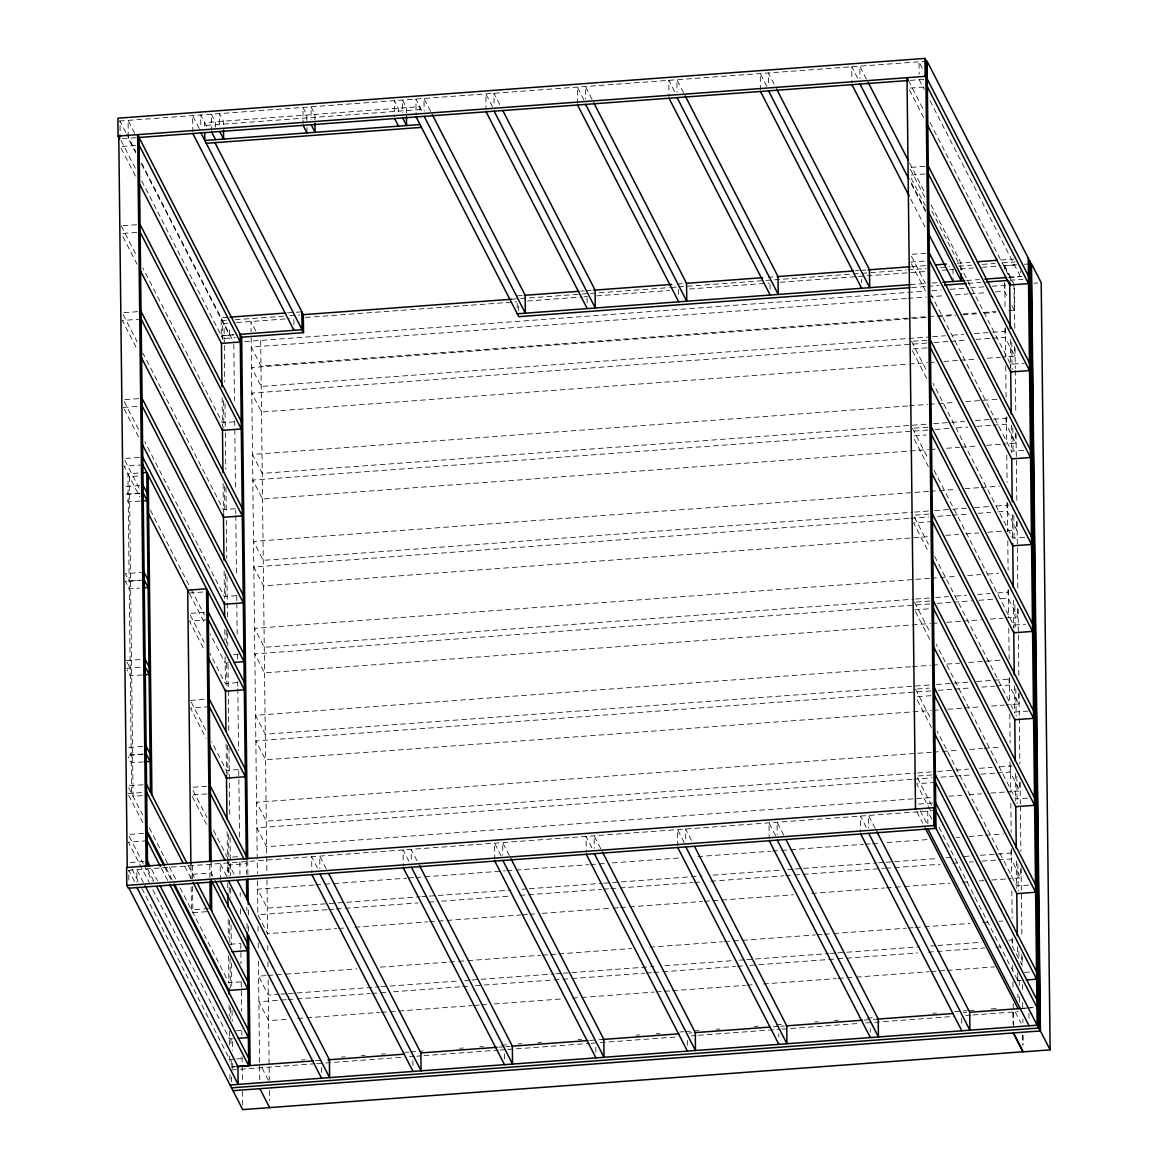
<?xml version="1.0" encoding="UTF-8"?>
<svg xmlns="http://www.w3.org/2000/svg" width="1168" height="1168" viewBox="0 0 1168 1168"><rect width="100%" height="100%" fill="white"/><g stroke="black" fill="none" stroke-linecap="round" stroke-linejoin="round"><path stroke-width="0.75" stroke-dasharray="5 3.75" d="M119.326 121.034L926.414 61.232M206.05 125.414L421.268 109.471M135.897 137.736L120.202 138.89L135.97 169.564M910.164 80.388L924.793 79.278M122.012 146.453L139.138 145.197M910.266 88.053L927.377 86.782M122.932 225.731L136.627 224.723M924.881 166.309L909.463 167.462L926.049 199.713M123.02 233.41L140.145 232.14M911.274 174.996L928.385 173.725M137.649 311.666L122.231 312.805L137.152 341.844M925.888 253.266L910.485 254.405L925.406 283.444M141.153 319.083L122.319 320.485L137.255 349.524M910.573 262.07L929.407 260.683M227.599 317.331L221.146 317.813L221.351 335.712L233.907 334.778M287.503 312.893L301.855 311.827M517.074 295.884L522.534 295.475M580.73 291.168L584.38 290.89M586.19 290.759L591.855 290.336M677.148 284.014L683.324 283.561M768.091 277.283L775.377 276.743M855.414 270.815L859.049 270.538M860.874 270.407L866.32 269.998M911.799 266.625L926.355 265.559M957.278 263.267L970.009 262.318M1000.932 260.026L1013.663 259.077M226.242 320.382L222.606 320.645L222.84 340.691M235.177 319.769L283.605 316.178M289.854 315.667L299.753 314.98M511.628 299.227L518.899 298.687M520.709 298.555L669.541 287.591M671.352 287.445L676.812 287.051M678.637 286.905L906.018 270.056M907.828 269.925L926.063 268.523M940.605 267.443L949.672 266.83M958.767 266.158L971.513 265.151M982.405 264.406L995.136 263.399M1002.407 262.858L1015.153 261.982M227.702 323.215L224.066 323.478L224.285 343.523M236.608 322.558L289.503 318.63M305.549 317.448L516.723 301.797M527.527 300.994L582.16 296.949M583.927 296.818L587.606 296.541M596.673 295.869L669.454 290.482M689.397 289.007L769.522 283.065M780.282 282.276L856.859 276.597M858.451 276.48L925.99 271.472M942.372 270.261L947.832 269.852M949.657 269.72L953.292 269.458M960.242 268.932L973.309 267.968M982.054 267.311L1000.596 265.939M1003.867 265.705L1016.598 264.756M1004.611 269.385L1004.568 265.735L1015.328 264.946M1024.292 264.275L1029.68 263.88M910.193 284.671L924.749 283.59M932.02 283.05L937.481 282.641M966.578 280.495L979.31 279.546M1008.422 277.385L1021.153 276.451M233.352 334.866L221.365 335.727L222.84 338.589L235.381 337.669M1009.605 277.327L1021.606 276.466M911.682 287.562L926.224 286.481M928.049 286.35L938.97 285.532M968.068 283.386L980.799 282.437M1009.911 280.276L1023.066 279.298M244.55 341.611L924.808 291.212M932.079 290.671L941.174 290M950.285 289.314L968.476 287.97M970.287 287.839L984.843 286.759M992.128 286.218L1006.685 285.138M1034.03 283.196L1037.607 282.933M906.28 298.526L251.266 347.071L260.99 365.993L926.925 316.645M908.105 298.395L926.297 297.052M928.107 296.906L944.489 295.694M955.409 294.891L968.141 293.942M969.966 293.81L986.332 292.599M995.443 291.927L1004.538 291.255L1007.78 297.563M928.735 316.513L936.021 315.973M937.846 315.842L954.212 314.615M963.308 313.944L976.054 313.009M983.325 312.469L996.07 311.52M1008.802 310.571L1014.262 310.177L1013.955 284.598M926.531 317.506L251.5 367.526L261.223 386.447L930.794 336.837M937.451 316.689L955.643 315.345M962.928 314.805L977.485 313.725M984.755 313.185L995.676 312.382M932.619 336.705L945.35 335.756M952.635 335.216L963.556 334.413M974.462 333.595L990.844 332.384M992.669 332.252L1005.4 331.303M138.656 398.624L123.253 399.763L139.007 430.408M913.201 341.231L926.896 340.209M926.837 343.071L251.792 393.09L261.515 412.027L907.448 364.153M934.108 342.545L948.664 341.465M950.489 341.319L966.856 340.107M975.952 339.435L990.508 338.355M992.333 338.224L1005.064 337.275L1014.788 356.211L1002.056 357.145M123.341 407.428L142.175 406.041M913.303 348.896L930.414 347.626M909.259 364.022L927.465 362.679M929.275 362.547L934.736 362.138M943.832 361.467L958.388 360.386M960.213 360.255L976.579 359.029M987.5 358.226L1000.231 357.277M234.359 421.794L222.373 422.685L142.773 267.808M931.86 211.014L1010.627 364.27L1024.321 363.263M139.342 457.433L123.939 458.571L140.51 490.837M907.536 405.938L252.507 454.469L262.231 473.39L926.355 424.188M909.346 405.807L927.538 404.449M929.363 404.318L936.648 403.778M938.459 403.646L954.84 402.434M965.761 401.617L998.509 399.193M142.861 464.849L124.027 466.251L139.78 496.896M138.189 473.069L127.925 473.828L131.648 793.495M137.926 476.018L129.371 476.646L133.094 796.313L143.357 795.554M933.626 423.648L950.007 422.436M951.832 422.305L964.564 421.356M975.484 420.553L991.851 419.327M993.676 419.195L1008.232 418.115M125.969 486.574L139.664 485.567M914.223 428.174L927.918 427.152M927.845 430.028L252.814 480.048L262.537 498.97L928.472 449.622M935.115 429.488L949.672 428.408M956.957 427.868L967.878 427.065M976.974 426.378L991.53 425.313M993.34 425.167L1006.086 424.232L1015.81 443.154L1003.064 444.103M126.056 494.254L139.751 493.232M914.31 435.839L926.297 434.963M140.131 493.378L128.144 494.268L125.808 489.728M140.218 501.043L128.232 501.933L125.896 497.407M930.297 449.49L935.743 449.081M946.664 448.278L959.395 447.329M961.22 447.198L977.601 445.986M986.697 445.315L1001.253 444.234M235.367 508.737L223.38 509.628L142.963 353.145M1023.621 450.337L1011.634 451.213L931.217 294.73M928.56 491.407L253.529 541.426L263.253 560.348L912.807 512.212M930.37 491.261L955.847 489.377M964.943 488.706L979.499 487.625M981.324 487.494L999.516 486.136M914.632 512.08L932.823 510.723M934.648 510.591L951.015 509.379M952.84 509.248L967.396 508.168M974.667 507.627L989.223 506.547M996.508 506.007L1009.24 505.072M144.102 572.262L125.268 573.663L129.152 581.211L139.43 580.452M928.925 514.11L913.522 515.249L928.443 544.288M908.835 518.461L253.821 566.991L263.545 585.913L927.669 536.711M910.66 518.329L928.852 516.971M937.948 516.3L950.694 515.351M952.504 515.219L968.885 514.008M977.981 513.336L990.712 512.387M997.998 511.847L1007.093 511.175L1016.817 530.097L1004.086 531.046M144.19 579.927L125.356 581.328L129.239 588.876L139.518 588.117M932.444 521.527L913.61 522.914L928.531 551.953M945.861 535.353L958.592 534.418M965.878 533.878L978.609 532.929M987.705 532.258L1002.261 531.177M189.172 593.023L204.59 591.884M236.374 595.68L224.402 596.571L144.803 441.708M1024.628 537.28L1012.641 538.171L933.057 383.294M204.823 612.339L189.406 613.477L204.137 642.137M208.327 619.755L189.508 621.157L204.225 649.802M929.567 578.35L254.536 628.369L264.26 647.291L913.829 599.155M931.392 578.218L938.663 577.678M940.488 577.547L956.855 576.32M967.776 575.517L980.521 574.568M987.792 574.028L998.713 573.225M915.639 599.023L933.831 597.68M935.656 597.549L948.387 596.6M955.672 596.06L966.593 595.257M977.499 594.439L990.245 593.505M997.516 592.964L1008.437 592.147M126.29 660.606L145.109 659.205M916.238 602.075L929.932 601.053M233.644 654.752L238.783 654.372M929.874 603.929L254.828 653.934L264.552 672.87L910.485 624.997M937.145 603.389L951.701 602.308M953.526 602.162L971.718 600.819M978.988 600.279L993.545 599.199M1000.83 598.658L1008.101 598.118L1017.824 617.054L1005.093 617.989M126.378 668.271L145.212 666.884M914.617 609.871L933.451 608.47M228.592 662.811L225.176 663.059L210.255 634.02M142.248 674.943L130.261 675.834L127.151 669.79M912.296 624.865L930.502 623.522M932.312 623.391L937.773 622.982M946.868 622.31L961.425 621.23M963.25 621.099L981.441 619.741M990.537 619.069L1003.268 618.135M237.396 682.638L225.409 683.528L209.86 653.277M934.064 470.251L1013.663 625.114L1025.635 624.223M190.428 700.435L205.831 699.282M209.349 706.698L190.515 708.1L206.064 738.351M910.573 666.782L255.544 715.312L265.267 734.234L929.392 685.032M912.383 666.651L930.575 665.293M932.4 665.161L939.685 664.621M946.956 664.081L959.687 663.147M968.798 662.46L1001.545 660.037M936.663 684.492L969.425 682.068M976.696 681.528L1011.269 678.958M129.006 747.432L142.7 746.41M917.26 689.018L929.246 688.127M930.881 690.872L255.85 740.892L265.574 759.813L931.509 710.465M938.152 690.332L952.708 689.251M954.533 689.12L970.915 687.908M981.821 687.091L994.567 686.156M996.377 686.01L1009.123 685.076L1018.846 703.997L1006.101 704.946M129.093 755.097L146.219 753.827M917.347 696.697L934.458 695.427M143.168 754.221L131.181 755.112L128.845 750.571M143.255 761.886L131.269 762.777L128.159 756.733M933.334 710.334L938.78 709.925M947.876 709.253L962.432 708.173M964.257 708.042L980.638 706.83M991.544 706.027L1004.29 705.078M238.403 769.581L226.417 770.471L211.7 741.811M1028.366 711.049L1014.671 712.071L934.254 555.574M143.153 784.765L127.75 785.918L142.671 814.957M193.143 787.247L206.838 786.239M127.838 793.583L146.672 792.181M193.246 794.926L210.357 793.656M931.597 752.25L256.566 802.27L266.289 821.192L915.843 773.055M933.407 752.104L940.693 751.579M942.518 751.433L958.884 750.221M969.805 749.418L982.536 748.469M984.361 748.338L1000.728 747.126M917.668 772.924L935.86 771.581M937.685 771.435L954.052 770.223M955.877 770.092L968.608 769.143M979.529 768.34L992.26 767.391M999.545 766.85L1012.276 765.916M143.722 833.353L128.305 834.507L143.226 863.546M931.962 774.953L916.559 776.092L931.48 805.132M911.872 779.304L256.858 827.835L266.581 846.756L930.706 797.554M913.697 779.173L931.889 777.815M940.985 777.143L953.73 776.194M955.541 776.063L971.922 774.851M981.018 774.18L995.574 773.099M997.399 772.968L1010.13 772.019L1019.854 790.94L1007.123 791.889M147.226 840.77L128.392 842.172L149.124 882.497M935.48 782.37L916.646 783.772L931.568 812.811M948.898 796.211L961.629 795.262M968.914 794.722L981.646 793.773M990.741 793.101L1005.298 792.021M130.349 862.51L144.044 861.488M918.603 804.095L932.298 803.088M232.563 857.035L239.411 856.538M1027.665 798.124L1015.678 799.014L936.094 644.137M128.057 870.335L160.775 867.912M162.586 867.766L935.13 810.534M227.526 865.094L246.36 863.692M313.973 885.037L257.573 889.213L267.297 908.135L327.347 903.682M315.798 884.891L323.069 884.366M324.894 884.22L332.165 883.68M333.99 883.548L406.771 878.161M408.596 878.029L414.041 877.621M415.866 877.489L423.152 876.949M424.962 876.803L505.029 870.875M506.839 870.744L514.124 870.204M515.935 870.072L588.716 864.67M590.541 864.539L605.097 863.459M612.368 862.918L679.688 857.94M697.895 856.582L770.676 851.195M772.486 851.063L779.771 850.523M781.582 850.377L788.867 849.851M790.678 849.705L863.459 844.318M865.284 844.187L870.744 843.778M872.569 843.646L879.84 843.106M887.125 842.566L928.969 839.471M956.256 837.441L959.892 837.179M969.002 836.492L983.558 835.412M985.369 835.281L1003.56 833.937M208.561 908.573L191.435 909.843L191.158 886.235M206.59 911.668L192.895 912.69L192.574 885.446M329.157 903.55L420.13 896.805M421.955 896.674L427.415 896.279M429.225 896.133L436.511 895.593M438.336 895.462L511.117 890.074M522.023 889.257L527.483 888.863M529.308 888.717L602.089 883.329M603.9 883.198L702.158 875.912M713.079 875.109L780.399 870.116M787.67 869.576L793.13 869.167M794.955 869.036L876.832 862.977M878.643 862.831L884.103 862.437M885.928 862.305L936.867 858.524M945.978 857.852L953.249 857.312M964.169 856.494L971.44 855.954M980.536 855.283L1013.298 852.859M327.011 909.668L257.865 914.792L267.589 933.714L336.734 928.589M328.836 909.522L334.282 909.127M336.107 908.981L343.392 908.456M345.202 908.31L417.983 902.922M428.904 902.119L434.365 901.711M441.635 901.17L508.956 896.177M519.877 895.374L601.754 889.301M603.579 889.169L609.039 888.76M610.849 888.629L618.135 888.089M619.945 887.957L692.726 882.57M694.551 882.424L700.012 882.03M710.918 881.212L783.699 875.825M785.524 875.693L792.809 875.153M794.62 875.007L883.782 868.408M885.592 868.277L892.878 867.736M894.688 867.605L940.182 864.232M952.913 863.283L958.373 862.875M969.294 862.072L972.929 861.794M982.025 861.123L996.581 860.042M998.406 859.911L1011.138 858.976L1020.861 877.898L1008.13 878.832M338.559 928.458L344.02 928.049M354.926 927.231L427.707 921.844M429.532 921.713L520.505 914.967M522.33 914.836L527.79 914.427M529.6 914.296L535.061 913.887M542.346 913.347L611.477 908.222M613.302 908.091L618.763 907.697M620.573 907.551L627.858 907.01M629.669 906.879L702.45 901.492M704.275 901.36L793.437 894.746M811.629 893.403L884.41 888.001M886.22 887.87L893.505 887.33M895.316 887.198L902.601 886.658M904.426 886.527L949.905 883.154M962.651 882.205L969.922 881.665M979.018 880.993L984.478 880.584M991.749 880.044L1006.305 878.978M230.154 944.24L240.433 943.481M1028.672 885.067L1016.7 885.957L937.101 731.095M265.866 975.616L258.581 976.156L268.304 995.092L279.225 994.275M267.676 975.484L284.058 974.273M285.883 974.141L356.839 968.885M380.491 967.133L447.811 962.14M449.636 962.009L456.907 961.468M458.732 961.337L466.003 960.797M467.828 960.651L540.609 955.263M542.419 955.132L556.975 954.052M558.8 953.92L631.581 948.518M649.773 947.175L722.554 941.788M724.379 941.642L731.65 941.101M733.475 940.97L740.746 940.43M742.571 940.298L815.352 934.911M817.177 934.765L822.622 934.371M824.447 934.225L831.733 933.699M833.543 933.553L906.324 928.166M908.149 928.034L913.61 927.626M915.42 927.494L922.705 926.954M924.516 926.823L970.009 923.45M982.741 922.501L990.026 921.961M999.122 921.289L1002.757 921.026M240.871 981.835L228.899 982.726L179.142 885.928M281.05 994.143L286.51 993.734M288.321 993.603L379.293 986.858M381.118 986.726L388.389 986.186M390.214 986.055L457.535 981.062M464.82 980.521L470.281 980.127M472.091 979.981L479.376 979.441M481.187 979.31L553.968 973.922M555.793 973.791L561.253 973.382M563.064 973.251L654.036 966.505M664.957 965.688L732.278 960.709M739.563 960.169L745.023 959.76M746.834 959.629L828.711 953.555M830.536 953.424L835.996 953.015M837.806 952.884L845.092 952.343M846.917 952.212L919.698 946.825M930.604 946.007L936.064 945.613M937.889 945.467L981.558 942.24M1008.845 940.211L1012.481 939.948M286.175 999.706L258.887 1001.735L268.611 1020.657L286.802 1019.314M288 999.574L295.27 999.034M297.095 998.903L369.876 993.515M371.687 993.369L378.972 992.829M380.783 992.698L386.243 992.304M393.528 991.763L460.849 986.77M462.659 986.639L468.12 986.23M475.405 985.69L560.917 979.353M562.742 979.222L570.013 978.682M571.838 978.55L644.619 973.148M646.43 973.017L651.89 972.608M653.715 972.477L660.986 971.937M662.811 971.805L735.592 966.418M737.417 966.272L742.863 965.878M750.148 965.337L835.66 959.001M837.485 958.855L844.756 958.315M846.581 958.183L917.537 952.927M928.458 952.124L984.858 947.934M995.778 947.131L1003.064 946.591M297.723 1018.496L304.994 1017.956M306.819 1017.824L379.6 1012.437M381.41 1012.306L472.398 1005.56M474.208 1005.429L479.668 1005.02M481.493 1004.889L486.954 1004.48M494.225 1003.94L561.545 998.947M572.466 998.144L579.737 997.603M581.562 997.472L654.343 992.07M656.168 991.939L670.709 990.858M672.534 990.727L745.315 985.339M747.14 985.193L752.601 984.799M763.507 983.982L836.288 978.594M838.113 978.463L854.48 977.251M856.305 977.105L929.086 971.718M930.911 971.586L945.467 970.506M947.277 970.374L994.581 966.87M236.301 1030.804L241.44 1030.424M1024.555 972.404L1029.694 972.024M232.972 1038.732L229.541 1038.994L152.439 888.95M1021.212 980.332L1017.795 980.58L1017.708 972.915M234.929 1059.069L229.789 1059.449L141.897 888.439M236.637 1058.938L241.776 1058.558M301.446 1060.004L305.082 1059.741M341.479 1057.04L345.115 1056.777M361.481 1055.565L365.131 1055.288M381.498 1054.076L385.148 1053.813M405.15 1052.324L408.8 1052.047M410.61 1051.915L423.356 1050.981M459.739 1048.28L463.375 1048.003M479.756 1046.791L483.391 1046.528M501.583 1045.185L508.868 1044.645M517.964 1043.958L521.6 1043.696M537.981 1042.484L541.616 1042.206M578.014 1039.52L581.649 1039.243M636.239 1035.198L639.874 1034.936M656.241 1033.724L659.891 1033.446M679.907 1031.972L683.543 1031.694M685.353 1031.563L699.909 1030.483M716.291 1029.271L719.926 1028.993M754.499 1026.438L758.134 1026.161M776.34 1024.818L783.611 1024.278M814.549 1021.985L818.184 1021.723M834.551 1020.511L838.201 1020.233M867.313 1018.073L874.584 1017.547M932.809 1013.225L936.444 1012.963M954.65 1011.605L967.381 1010.67M969.206 1010.524L974.652 1010.13M991.033 1008.918L996.494 1008.51M231.483 1066.983L235.323 1066.691M315.302 1060.763L322.572 1060.223M498.897 1047.156L504.342 1046.762M505.89 1046.645L509.803 1046.353M589.782 1040.425L597.052 1039.885M598.965 1039.754L602.192 1039.505M688.828 1033.096L692.055 1032.848M773.377 1026.818L778.822 1026.424M780.647 1026.292L784.283 1026.015M864.262 1020.087L871.532 1019.547M873.372 1019.416L876.599 1019.182M963.235 1012.758L966.462 1012.51M1021.533 1008.437L1024.964 1008.188M1026.672 1008.057L1033.709 1007.531M231.585 1066.997L235.016 1066.734M1021.547 1008.451L1028.395 1007.955M1030.103 1007.823L1033.534 1007.575M231.322 1069.932L238.593 1069.392M240.418 1069.26L314.937 1063.741M316.762 1063.61L324.032 1063.07M325.843 1062.938L402.186 1057.274M409.457 1056.733L414.917 1056.339M416.728 1056.193L422.188 1055.799M423.999 1055.653L498.532 1050.134M500.357 1050.003L505.802 1049.594M507.627 1049.463L589.417 1043.404M591.242 1043.272L598.512 1042.732M600.323 1042.601L676.666 1036.936M691.208 1035.855L696.668 1035.461M698.479 1035.315L780.282 1029.256M782.093 1029.125L858.451 1023.475M865.722 1022.934L872.992 1022.394M874.803 1022.248L954.782 1016.335M965.688 1015.518L971.148 1015.123M972.959 1014.977L1018.408 1011.619M922.311 68.24L918.997 61.787L919.143 74.314M919.201 79.687L924.18 89.367M929.991 100.667L1020.365 276.509L1020.292 271.137M1004.568 265.735L1014.291 284.656M1004.232 265.676L1012.335 281.444M908.456 80.504L924.209 111.164M930.02 122.45L1011.079 280.189M909.376 89.79L924.297 118.829M1011.824 305.447L1014.262 310.177M866.452 79.074L859.809 66.167L859.955 78.709M909.565 162.965L925.319 193.625M931.115 204.911L960.957 262.99L961.045 270.144M911.215 178.354L925.319 205.772M857.546 78.066L851.749 66.766L851.925 82.884M911.434 182.923L925.538 210.342M911.42 184.091L925.523 211.525M910.821 199.217L925.742 228.256M911.405 263.691L925.494 291.109M911.493 341.348L927.246 372.008M912.412 350.634L927.334 379.673M774.15 84.242L768.34 72.956L768.486 85.483M766.909 86.461L760.28 73.555L760.456 89.659M912.5 428.306L928.253 458.951M914.252 439.197L928.356 466.631M683.514 92.637L676.871 79.731L677.017 92.257M674.608 91.615L668.811 80.329L668.987 96.433M914.529 602.192L930.283 632.852M915.449 611.477L930.37 640.517M915.537 689.149L931.29 719.795M917.289 700.041L931.392 727.474M592.045 99.411L585.402 86.505L585.548 99.032M583.971 100.01L577.342 87.104L577.518 103.222M939.028 827.324L1016.963 978.974M931.874 819.148L927.728 811.074L927.874 823.615M920.194 810.68L926.837 823.586M916.968 811.891L922.778 823.192M1015.299 1012.028L1020.978 1023.066M875.168 828.375L868.539 815.468L868.685 827.995M499.743 104.58L493.933 93.279L494.079 105.821M866.276 827.353L860.466 816.067L860.655 832.171M492.502 106.784L485.873 93.878L486.049 109.996M430.627 111.369L423.999 98.462L424.145 111.004M421.721 110.361L415.925 99.061L416.115 115.179M783.699 835.149L777.07 822.243L777.216 834.77M775.625 835.748L768.997 822.841L769.186 838.945M691.398 840.318L685.601 829.017L685.747 841.544M684.156 842.522L677.528 829.616L677.717 845.734M600.761 848.698L594.132 835.792L594.278 848.333M591.869 847.691L586.059 836.39L586.248 852.509M206.502 126.305L200.706 115.019L200.852 127.546M199.261 128.509L192.632 115.603L192.822 131.721M255.821 330.953L250.959 321.492L251.076 331.727M509.292 855.472L502.663 842.581L502.809 855.107M134.7 133.298L128.057 120.392L128.276 138.291L135.736 152.818M501.218 856.071L494.59 843.165L494.779 859.283M125.794 132.291L119.997 120.99L120.173 137.109M126.626 133.897L135.751 151.65M141.547 162.936L233.79 342.414M141.532 164.104L229.424 335.114L229.322 326.164M141.751 180.836L222.84 338.589M121.136 148.205L136.057 177.244M121.224 225.862L136.977 256.507M122.976 236.768L137.065 264.187M416.991 860.641L411.194 849.355L411.34 861.882M408.931 861.239L403.121 849.954L403.31 866.057M124.173 409.048L139.094 438.088M150.468 510.197L190.267 587.635M191.085 589.256L204.356 615.054M189.523 593.694L204.444 622.734M326.354 869.036L319.725 856.129L319.871 868.656M317.462 868.014L311.652 856.728L311.841 872.832M191.245 702.026L205.962 730.672M127.064 662.11L130.174 668.154M193.07 790.561L206.984 817.629M213.525 830.36L227.439 857.414M234.053 874.204L228.256 862.904L228.402 875.431M192.34 796.634L207.072 825.294M226.811 876.409L220.183 863.502L220.372 879.621M212.912 876.117L211.277 872.934L192.443 874.321L194.092 877.504M188.033 865.181L194.662 878.088M184.807 866.393L191.435 879.3M149.3 827.849L175.828 879.475M128.655 795.204L142.759 822.622M165.973 867.795L172.601 880.701M164.557 866.977L171.185 879.884M161.33 868.204L167.958 881.11M262.026 1067.844L268.509 1080.458M151.621 869.299L157.417 880.599M147.562 868.904L154.191 881.811M144.058 865.152L152.351 881.285M143.416 882.585L136.787 869.678L136.933 882.22M131.955 869.08L138.583 881.986M134.524 881.592L128.714 870.277L128.86 882.818M1028.935 1013.269L1028.993 1018.627M1014.335 288.306L1014.802 328.398M1015.036 348.444L1015.269 368.489M1015.299 370.314L1015.795 414.041M1016.029 434.087L1016.846 503.335M1017.051 521.556L1017.839 588.993M1018.073 609.039L1018.861 676.462M1019.051 692.858L1019.328 716.553M1019.343 718.378L1019.868 763.93M1020.087 782.151L1020.336 804.022M1020.365 805.847L1020.89 851.399M1021.08 867.795L1021.869 935.232M1022.131 957.088L1022.234 966.199M1022.438 984.434L1022.526 991.72M1022.657 1002.655L1022.715 1008.115M1022.847 1019.051L1022.891 1022.701M1023.037 1035.447L1023.139 1044.557M1014.671 345.976L1014.788 356.211M1015.693 432.919L1015.81 443.154M1016.715 521.57L1016.817 530.097M1017.737 608.528L1017.824 617.054M1018.73 693.763L1018.846 703.997M1019.752 782.429L1019.854 790.94M1020.774 869.372L1020.861 877.898M1021.766 954.606L1021.883 964.841L1012.16 945.919L1012.072 939.101M1022.701 1034.746L1022.818 1044.966M1011.795 342.195L1012.116 369.555M1012.802 427.911L1013.094 453.447M1013.809 515.453L1014.101 540.988M1014.846 604.82L1015.123 628.53M1015.824 688.711L1016.145 716.072M1016.846 776.253L1017.153 803.613M1017.854 863.794L1018.175 891.155M1018.876 951.351L1018.963 958.636M1019.211 980.521L1019.27 985.996M1019.401 996.932L1019.46 1002.407M1010.335 339.362L1010.685 368.533M1011.342 425.079L1011.649 452.425M1012.379 514.446L1012.671 539.981M1013.371 600.162L1013.693 627.523M1014.364 685.879L1014.685 713.239M1015.386 773.42L1015.693 800.781M1016.394 860.962L1016.715 888.322M1017.386 946.679L1017.474 953.979M1017.737 975.864L1017.81 983.149M1017.941 994.099L1017.985 997.749M1010.627 364.27L1010.656 367.336M1013.663 625.114L1013.693 628.18M1004.787 283.955L1005.079 309.476M1005.298 327.697L1005.633 356.853M1005.736 365.964L1006.115 398.77M1006.334 416.991L1006.626 442.497M1006.772 455.257L1007.093 482.588M1007.327 502.634L1007.663 531.79M1007.78 540.901L1008.115 570.057M1008.349 590.103L1008.67 617.449M1008.787 628.384L1009.152 659.351M1009.371 677.586L1009.663 703.092M1009.794 714.028L1010.13 743.184M1010.378 765.055L1010.7 792.386M1010.831 803.321L1011.167 832.477M1011.357 848.873L1011.678 876.204M1011.853 890.79L1012.16 918.121M1012.393 938.167L1012.481 945.452M1012.714 965.498L1012.802 972.798M1012.904 981.908L1012.977 987.369M1013.167 1003.765L1013.415 1025.635M1004.436 282.729L1004.538 291.255M1004.976 328.763L1005.064 337.275M1005.998 417.414L1006.086 424.232M1006.991 502.649L1007.093 511.175M1008.013 589.606L1008.101 598.118M1009.035 678.258L1009.123 685.076M1010.013 761.799L1010.13 772.019M1011.05 850.45L1011.138 858.976M1012.933 1012.408L1013.065 1024.336M952.957 268.961L953.073 279.692M961.673 1018.248L961.76 1025.402M861.531 279.313L861.575 282.89M870.248 1028.599L870.291 1032.191M770.033 284.306L770.106 289.679M778.764 1033.592L778.808 1037.169M678.55 289.284L678.608 294.657M687.295 1040.367L687.353 1045.74M587.095 297.855L587.168 303.227M595.826 1047.141L595.884 1052.514M518.636 305.928L518.709 311.301M517.147 303.038L517.234 310.206M504.357 1053.93L504.415 1059.288M419.852 110.215L419.808 106.638L204.59 122.582L204.634 126.159M406.42 113.004L406.362 107.631L402.464 100.068L402.61 112.595M412.888 1060.705L412.946 1066.077M398.332 111.807L398.288 108.23L394.404 100.652L394.58 116.771M314.951 119.778L314.893 114.406L310.995 106.843L311.141 119.37M321.419 1067.479L321.477 1072.852M306.877 120.377L306.819 115.004L302.935 107.441L303.111 123.545M306.965 127.531L307.023 132.904M293.869 319.579L293.971 328.529M260.683 340.414L266.888 872.525M266.961 879.825L267.603 934.488M267.735 945.423L267.822 952.708M267.925 961.819L268.012 969.104M268.129 980.04L269.297 1080.269M269.414 1090.562L269.545 1100.782M251.149 337.888L257.383 873.649M257.471 880.935L257.88 915.566M258.011 926.501L258.084 933.787M258.201 942.897L258.259 948.358M258.405 961.118L259.792 1080.152M247.747 860.626L247.908 875.212M248.317 909.872L248.375 915.347M248.507 926.282L248.565 931.757M246.331 861.429L246.477 874.204M246.857 907.025L246.901 910.675M247.047 923.45L247.105 928.91M233.804 344.224L234.461 400.726M234.695 420.772L235.498 490.02M235.732 510.066L235.775 513.701M235.805 515.526L236.476 573.838M236.739 595.709L236.797 601.17M236.812 602.995L237.206 635.801M237.411 654.022L237.484 659.497M237.732 681.353L237.79 686.828M237.819 688.653L238.535 750.601M238.768 770.646L239.557 838.069M239.834 861.765L239.98 874.525M240.185 892.746L240.228 896.396M240.389 909.142L240.447 914.617M240.783 943.773L241.017 963.819M241.236 982.04L241.572 1011.196M241.805 1031.242L241.849 1034.892M242.097 1056.748L242.185 1064.048M242.214 1065.858L242.404 1082.269M242.506 1091.379L242.681 1105.95M223.468 124.772L223.424 121.18L219.526 113.617L219.672 126.144M224.314 345.348L224.738 381.805M224.986 403.661L225.307 431.007M225.336 432.817L225.76 469.273M225.964 487.494L226.271 513M226.344 520.3L226.796 558.567M227.001 576.788L227.468 616.879M227.672 633.275L227.818 646.035M228.023 664.256L228.811 731.679M229.001 748.075L229.804 817.323M230.038 837.368L230.49 875.65M230.636 888.395L230.738 897.506M231.06 924.852L231.293 944.897M231.512 963.118L231.804 988.624M232.052 1010.495L232.184 1021.431M232.417 1041.476L232.52 1050.587M232.666 1063.347L232.739 1068.808M223.555 400.609L223.847 428.16M224.548 486.326L224.825 511.993M225.57 573.868L225.847 599.461M226.227 630.399L226.358 643.188M226.607 663.234L226.884 686.945M227.541 745.242L227.891 774.486M228.578 834.536L228.84 856.553M228.87 858.378L229.074 876.613M229.191 887.388L229.264 892.848M229.585 920.384L229.848 942.269M230.023 958.446L230.373 987.865M230.592 1007.648L230.724 1018.876M230.957 1038.629L231.045 1046.221M231.22 1060.5L231.279 1066.282M231.41 1076.896L231.512 1086.05M222.095 397.762L222.431 426.948M223.088 483.479L223.424 512.694M224.11 571.021L224.417 598.381M224.782 629.391L224.913 640.327M225.103 656.927L225.424 684.098M226.11 744.279L226.461 773.537M227.132 831.82L227.643 875.591M227.731 882.891L227.804 890.191M228.154 919.362L228.359 937.612M228.578 955.847L228.884 983.208M229.147 1005.093L229.278 1016.029M229.454 1031.315L229.614 1045.214M229.731 1056.149L229.804 1061.624M229.95 1074.253L230.008 1079.626M215.408 127.151L215.35 121.779L211.466 114.216L211.642 130.32M211.16 862.261L211.335 877.533M209.758 864.86L209.904 877.577M192.355 865.473L192.501 878.935M190.924 866.262L191.085 878.964"/><path stroke-width="1.5" d="M926.618 79.147L926.414 61.232L924.954 58.4L117.866 118.202L118.085 136.101L119.53 138.948L119.501 135.357M118.085 136.101L925.844 76.3L1029.913 278.802M137.707 137.59L908.441 80.49L907.01 77.701L915.508 809.03M420.013 124.538L204.794 140.481L204.721 133.327M206.254 143.328L421.473 127.37M230.111 317.141L285.707 313.024M524.344 295.343L578.919 291.299M593.475 290.219L671.688 284.423M686.244 283.342L762.646 277.677M777.187 276.612L853.589 270.947M868.145 269.866L909.989 266.771M935.451 264.873L946.357 264.07M977.28 261.778L997.297 260.289M302.585 314.718L511.628 299.227M239.279 334.384L302.059 329.726L301.855 311.827M517.278 313.783L910.193 284.671M942.926 282.247L964.768 280.627M984.77 279.137L1006.597 277.517M240.769 337.26L303.534 332.617L303.33 314.718L214.795 142.438M909.857 287.693L518.767 316.674L416.129 116.961M944.416 285.138L966.243 283.517M986.259 282.028L1008.086 280.422M926.793 123.677L1009.692 284.992L1028.526 283.605L927.377 86.782M141.62 472.821L146.759 472.441L150.468 792.108M143.635 500.795L147.066 500.546L143.182 492.984M144.657 587.738L148.073 587.489L144.19 579.927M233.731 662.431L244.01 661.672L142.861 464.849M143.956 674.812L149.095 674.432L145.212 666.884M144.963 761.77L150.103 761.39L146.219 753.827M1036.95 1007.298L1038.396 1010.13L934.342 807.643L126.597 867.488L126.801 885.388L128.261 888.235L936.006 828.375L1040.075 1030.877L1031.14 263.676L927.071 61.189L936.006 828.375M126.801 885.388L933.874 825.586L935.334 828.433L935.13 810.534L933.67 807.687L933.874 825.586M231.965 951.789L247.368 950.65L211.364 880.599M933.874 732.307L1016.788 893.637L1035.607 892.235L934.458 695.427M238.111 1038.352L248.375 1037.593L169.623 884.337M1026.351 979.952L1036.629 979.178L935.48 782.37M313.477 1060.894L236.71 1066.588L248.711 1065.727L247.149 932.56M328.018 1059.829L404.362 1054.164M420.728 1052.952L497.072 1047.302M511.613 1046.221L587.957 1040.557M602.498 1039.491L678.842 1033.826M695.208 1032.614L769.741 1027.095M786.093 1025.884L862.437 1020.219M876.978 1019.153L953.322 1013.488M876.832 831.601L969.688 1012.276L1020.584 1008.51M230.067 1084.999L1037.155 1025.197L1028.22 258.011M231.527 1087.831L1038.615 1028.03L1029.68 260.844M232.987 1090.678L1040.411 1030.935L1050.134 1049.857L1023.226 1051.857L1013.503 1032.935M928.297 166.06L1029.446 362.868M928.385 173.725L1029.534 370.548L1010.714 371.95L927.801 210.62M868.101 82.3L907.901 159.739M860.028 84.081L908.938 179.259M928.005 216.357L961.176 280.889L961.089 273.735M851.954 84.665L909.157 195.99M928.224 233.089L953.103 281.488M929.319 253.003L1030.468 449.826M929.407 260.683L1030.556 457.491L1011.722 458.893L928.808 297.563M930.327 339.961L1031.475 536.769M930.414 347.626L1031.563 544.449L1012.729 545.836L930.648 386.126M776.632 89.089L869.488 269.764L869.707 287.664L768.559 90.856M760.485 91.454L861.634 288.262M931.334 426.904L1032.483 623.727M931.422 434.584L1032.57 631.392L1013.751 632.793L931.67 473.084M932.356 513.847L1033.505 710.67M932.444 521.527L1033.592 718.335L1014.758 719.736L932.677 560.027M685.163 95.864L778.019 276.539L778.238 294.438L677.09 97.63M933.363 600.805L1034.512 797.613M933.451 608.47L1034.6 805.292L1015.766 806.679L933.685 646.97M669.016 98.229L770.165 295.037M934.371 687.748L1035.52 884.57M593.694 102.638L686.55 283.328L686.769 301.227L585.621 104.405M935.393 774.705L1036.542 971.513M577.547 105.003L678.696 301.826M935.714 802.825L1036.863 999.647M927.932 828.973L1029.081 1025.796M925.26 828.024L1018.116 1008.714M1013.167 1032.862L1022.891 1051.784L242.71 1109.6L128.918 888.176M503.058 111.033L595.081 290.102L595.3 308.002L494.152 111.179M868.744 833.368L969.893 1030.176L969.688 1012.276M860.67 833.967L961.819 1030.775M486.078 111.778L587.227 308.6M432.277 114.595L525.147 295.285L525.352 313.185L424.203 116.362M786.195 839.982L878.219 1019.051L878.424 1036.95L777.275 840.142M402.683 117.968L406.566 125.531L406.464 116.581M769.201 840.741L870.35 1037.549M394.609 118.567L398.492 126.129M694.726 846.771L786.75 1025.84L786.955 1043.739L685.806 846.917M311.214 124.742L315.097 132.305L314.995 123.355M677.732 847.515L778.881 1044.338M303.14 125.341L307.023 132.904M602.425 851.925L695.281 1032.614L695.486 1050.514L594.337 853.691M219.745 131.517L223.628 139.094L223.526 130.13M586.263 854.29L687.412 1051.112M211.671 132.115L215.554 139.678M200.911 132.918L303.534 332.617M192.837 133.517L293.986 330.325M510.956 858.699L603.812 1039.389L604.017 1057.288L502.868 860.48M139.138 145.197L240.287 342.005L221.453 343.407L139.372 183.697M494.794 861.079L595.943 1057.887M140.058 224.46L241.207 421.283M140.145 232.14L241.294 428.948L222.46 430.35L139.547 269.02M141.065 311.418L242.214 508.226M141.153 319.083L242.302 515.906L223.468 517.293L140.569 355.977M419.487 865.488L512.343 1046.163L512.548 1064.063L411.399 867.255M403.325 867.853L504.474 1064.661M142.073 398.361L243.236 595.184M142.175 406.041L243.324 602.849L224.49 604.25L141.576 442.92M142.759 457.184L243.908 653.992M143.095 485.319L146.978 492.867M208.24 612.09L244.243 682.127M208.327 619.755L244.331 689.806L225.497 691.193L208.313 657.759M148.059 513.029L188.69 592.088M328.85 873.868L420.874 1052.937L421.079 1070.852L319.93 874.029M311.856 874.628L413.005 1071.436M144.102 572.262L147.986 579.81M209.262 699.033L245.251 769.07M209.349 706.698L245.338 776.749L226.504 778.136L209.335 744.717M145.109 659.205L149.008 666.767M210.269 785.976L246.273 856.027M210.357 793.656L243.908 858.918M237.381 880.657L329.405 1059.726L329.61 1077.626L228.461 880.803M209.525 830.068L225.074 860.32M220.387 881.402L321.536 1078.225M146.131 746.162L150.015 753.71M215.379 880.891L247.28 942.97M146.569 784.516L187.201 863.561M197.144 882.92L247.718 981.339M146.672 792.181L183.142 863.167M193.1 882.526L247.82 989.004L228.986 990.406L174.266 883.928M146.905 830.682L164.308 864.568M147.139 833.105L163.724 865.371M173.667 884.731L248.288 1029.928M147.226 840.77L160.498 866.583M147.475 861.239L149.957 866.072M159.899 885.432L248.623 1058.047M156.673 886.658L248.711 1065.727M259.895 1088.678L269.618 1107.6M145.08 885.811L237.936 1066.501L238.141 1084.4L136.992 887.578M1050.134 1049.857L1041.199 282.671L1031.475 263.749L1040.411 1030.935M1009.678 282.817L1010.218 328.412M1010.7 370.358L1011.211 414.129M1011.722 457.9L1012.233 501.671M1012.714 543.616L1013.225 587.387M1013.722 631.158L1014.233 674.929M1014.744 718.7L1015.226 760.66M1015.766 806.241L1016.248 848.202M1016.773 893.783L1017.27 935.743M1009.663 281.926L1009.692 284.992M925.844 76.3L934.342 807.643M924.954 58.4L925.158 76.3M247.718 858.801L241.659 337.202L137.605 134.7L146.088 866.043M247.952 878.862L248.244 904.397M248.609 935.407L250.113 1064.895M240.199 334.34L246.302 859.619M246.536 879.679L246.769 899.74M221.453 343.056L221.964 386.827M222.46 428.773L222.957 472.544M223.438 514.227L223.979 560.085M224.46 602.031L224.636 616.616M225.482 689.573L225.964 731.518M226.475 775.289L226.986 819.06M227.848 893.841L228.008 906.602M228.957 988.668L229.016 994.143M208.006 591.636L211.16 862.261M211.364 880.424L211.729 911.288M209.714 861.225L206.546 588.789L187.712 590.19L190.91 864.437M209.948 881.212L210.269 908.456M148.205 475.245L151.913 794.912M139.036 137.517L147.518 865.838M118.771 136.101L127.254 867.444"/></g></svg>
